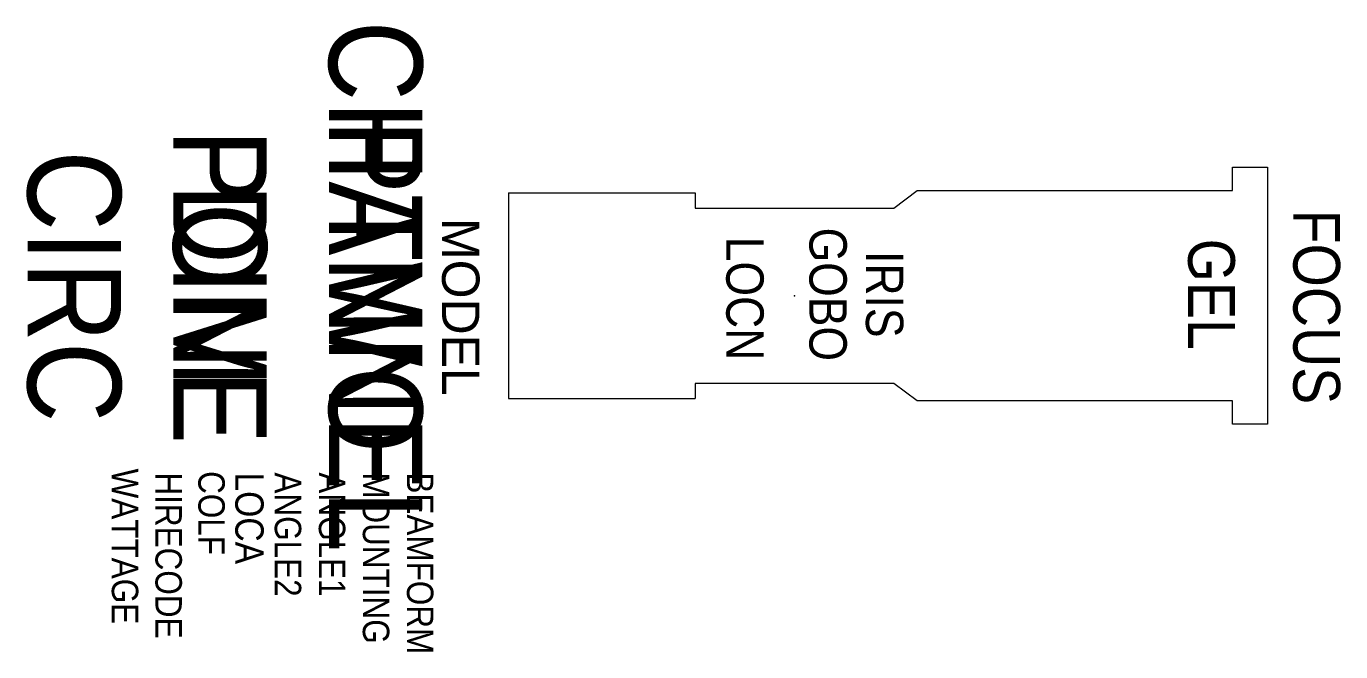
# Model space of a CAD drawing. Extents: x -2020 to -613, y -1779 to -1110.
import ezdxf
from ezdxf.enums import TextEntityAlignment as Align

# ---------------------------------------------------------------- set-up
doc = ezdxf.new("R2010")
doc.units = 0
doc.header["$MEASUREMENT"] = 0
for name, color, linetype in [('CHANNEL', 3, 'CONTINUOUS'), ('CIRC', 6, 'CONTINUOUS'), ('DIMMER', 4, 'CONTINUOUS'), ('FOCUS', 30, 'CONTINUOUS'), ('GEL', 1, 'CONTINUOUS'), ('LANTERNS', 4, 'CONTINUOUS'), ('LOCATION', 7, 'CONTINUOUS'), ('MODEL', 6, 'CONTINUOUS'), ('PATCH', 5, 'CONTINUOUS'), ('PATCH2', 5, 'CONTINUOUS')]:
    doc.layers.add(name, color=color, linetype=linetype)

msp = doc.modelspace()

# ---------------------------------------------------------------- linework, layer by layer
at = {"layer": 'LANTERNS', "color": 0}
for p, q in [((-729.1, -1260.7), (-691.6, -1260.7)), ((-729.1, -1285.6), (-729.1, -1260.7)), ((-691.6, -1260.7), (-691.6, -1535.7)), ((-1504.1, -1288.1), (-1504.1, -1508.1)), ((-1504.1, -1288.1), (-1304.1, -1288.1)), ((-1304.1, -1288.1), (-1304.1, -1304.4)), ((-1091.6, -1304.4), (-1066.6, -1285.6)), ((-1066.6, -1285.6), (-729.1, -1285.6)), ((-1304.1, -1304.4), (-1091.6, -1304.4)), ((-1091.6, -1491.9), (-1304.1, -1491.9)), ((-1304.1, -1491.9), (-1304.1, -1508.1)), ((-1066.6, -1510.7), (-1091.6, -1491.9)), ((-1504.1, -1508.1), (-1304.1, -1508.1)), ((-729.1, -1510.7), (-1066.6, -1510.7)), ((-729.1, -1535.7), (-729.1, -1510.7)), ((-691.6, -1535.7), (-729.1, -1535.7))]:
    msp.add_line(p, q, dxfattribs=at)
msp.add_point((-1197.8, -1398.1), dxfattribs=at)

# ---------------------------------------------------------------- texts
at = {"layer": 'CHANNEL', "width": 0.89}
msp.add_attdef('CHANNEL', text='', height=100, rotation=270, dxfattribs=at).set_placement((-1696.3, -1388.1), align=Align.CENTER)
at = {"layer": 'CIRC', "width": 0.89}
msp.add_attdef('CIRC', text='', height=100, rotation=270, dxfattribs=at).set_placement((-2018.8, -1388.1), align=Align.CENTER)
at = {"layer": 'DIMMER', "width": 0.89}
msp.add_attdef('DIM', text='', height=100, rotation=270, dxfattribs=at).set_placement((-1862.9, -1387.2), align=Align.CENTER)
at = {"layer": 'FOCUS', "width": 0.89}
msp.add_attdef('FOCUS', text='', height=50, rotation=270, dxfattribs=at).set_placement((-664, -1410.1), align=Align.CENTER)
at = {"layer": 'GEL', "width": 0.89}
for tag, height, p in [('GOBO', 40, (-1182, -1396.6)), ('GEL', 50, (-776.6, -1396.6))]:
    msp.add_attdef(tag, text='', height=height, rotation=270, dxfattribs=at).set_placement(p, align=Align.CENTER)
msp.add_attdef('IRIS', text='N', height=40, rotation=270, dxfattribs=at).set_placement((-1101.5, -1396.6), align=Align.MIDDLE)
at = {"layer": 'LANTERNS', "color": 0, "width": 0.89, "flags": 1}
for tag, p, s, height in [('WATTAGE', (-1928.7, -1583.1), '1000', 28.3), ('COLF', (-1836.1, -1585.8), 'N', 28.3), ('ANGLE2', (-1754.3, -1587.2), '180', 28.3), ('ANGLE1', (-1707.1, -1587.2), '0', 28.3), ('HIRECODE', (-1882, -1587.2), 'C', 28.3), ('LOCA', (-1796.5, -1587.2), '', 30.3), ('MOUNTING', (-1660, -1587.2), 'STANDARD HOOK CLAMP', 28.305), ('BEAMFORM', (-1612.8, -1587.2), 'C', 28.3)]:
    msp.add_attdef(tag, p, s, height=height, rotation=270, dxfattribs=at)
at = {"layer": 'LOCATION', "width": 0.89}
msp.add_attdef('LOCN', text='', height=40, rotation=270, dxfattribs=at).set_placement((-1271, -1401.1), align=Align.CENTER)
at = {"layer": 'MODEL'}
msp.add_attdef('MODEL', text='Sil-1k 10 BD', height=40, rotation=270, dxfattribs=at).set_placement((-1575.2, -1410.1), align=Align.CENTER)
at = {"layer": 'PATCH', "width": 0.89}
msp.add_attdef('PONE', text='', height=100, rotation=270, dxfattribs=at).set_placement((-1862.9, -1388.1), align=Align.CENTER)
at = {"layer": 'PATCH2', "width": 0.89}
msp.add_attdef('PTWO', text='', height=100, rotation=270, dxfattribs=at).set_placement((-1696.3, -1388.1), align=Align.CENTER)

doc.saveas('drawing.dxf')
